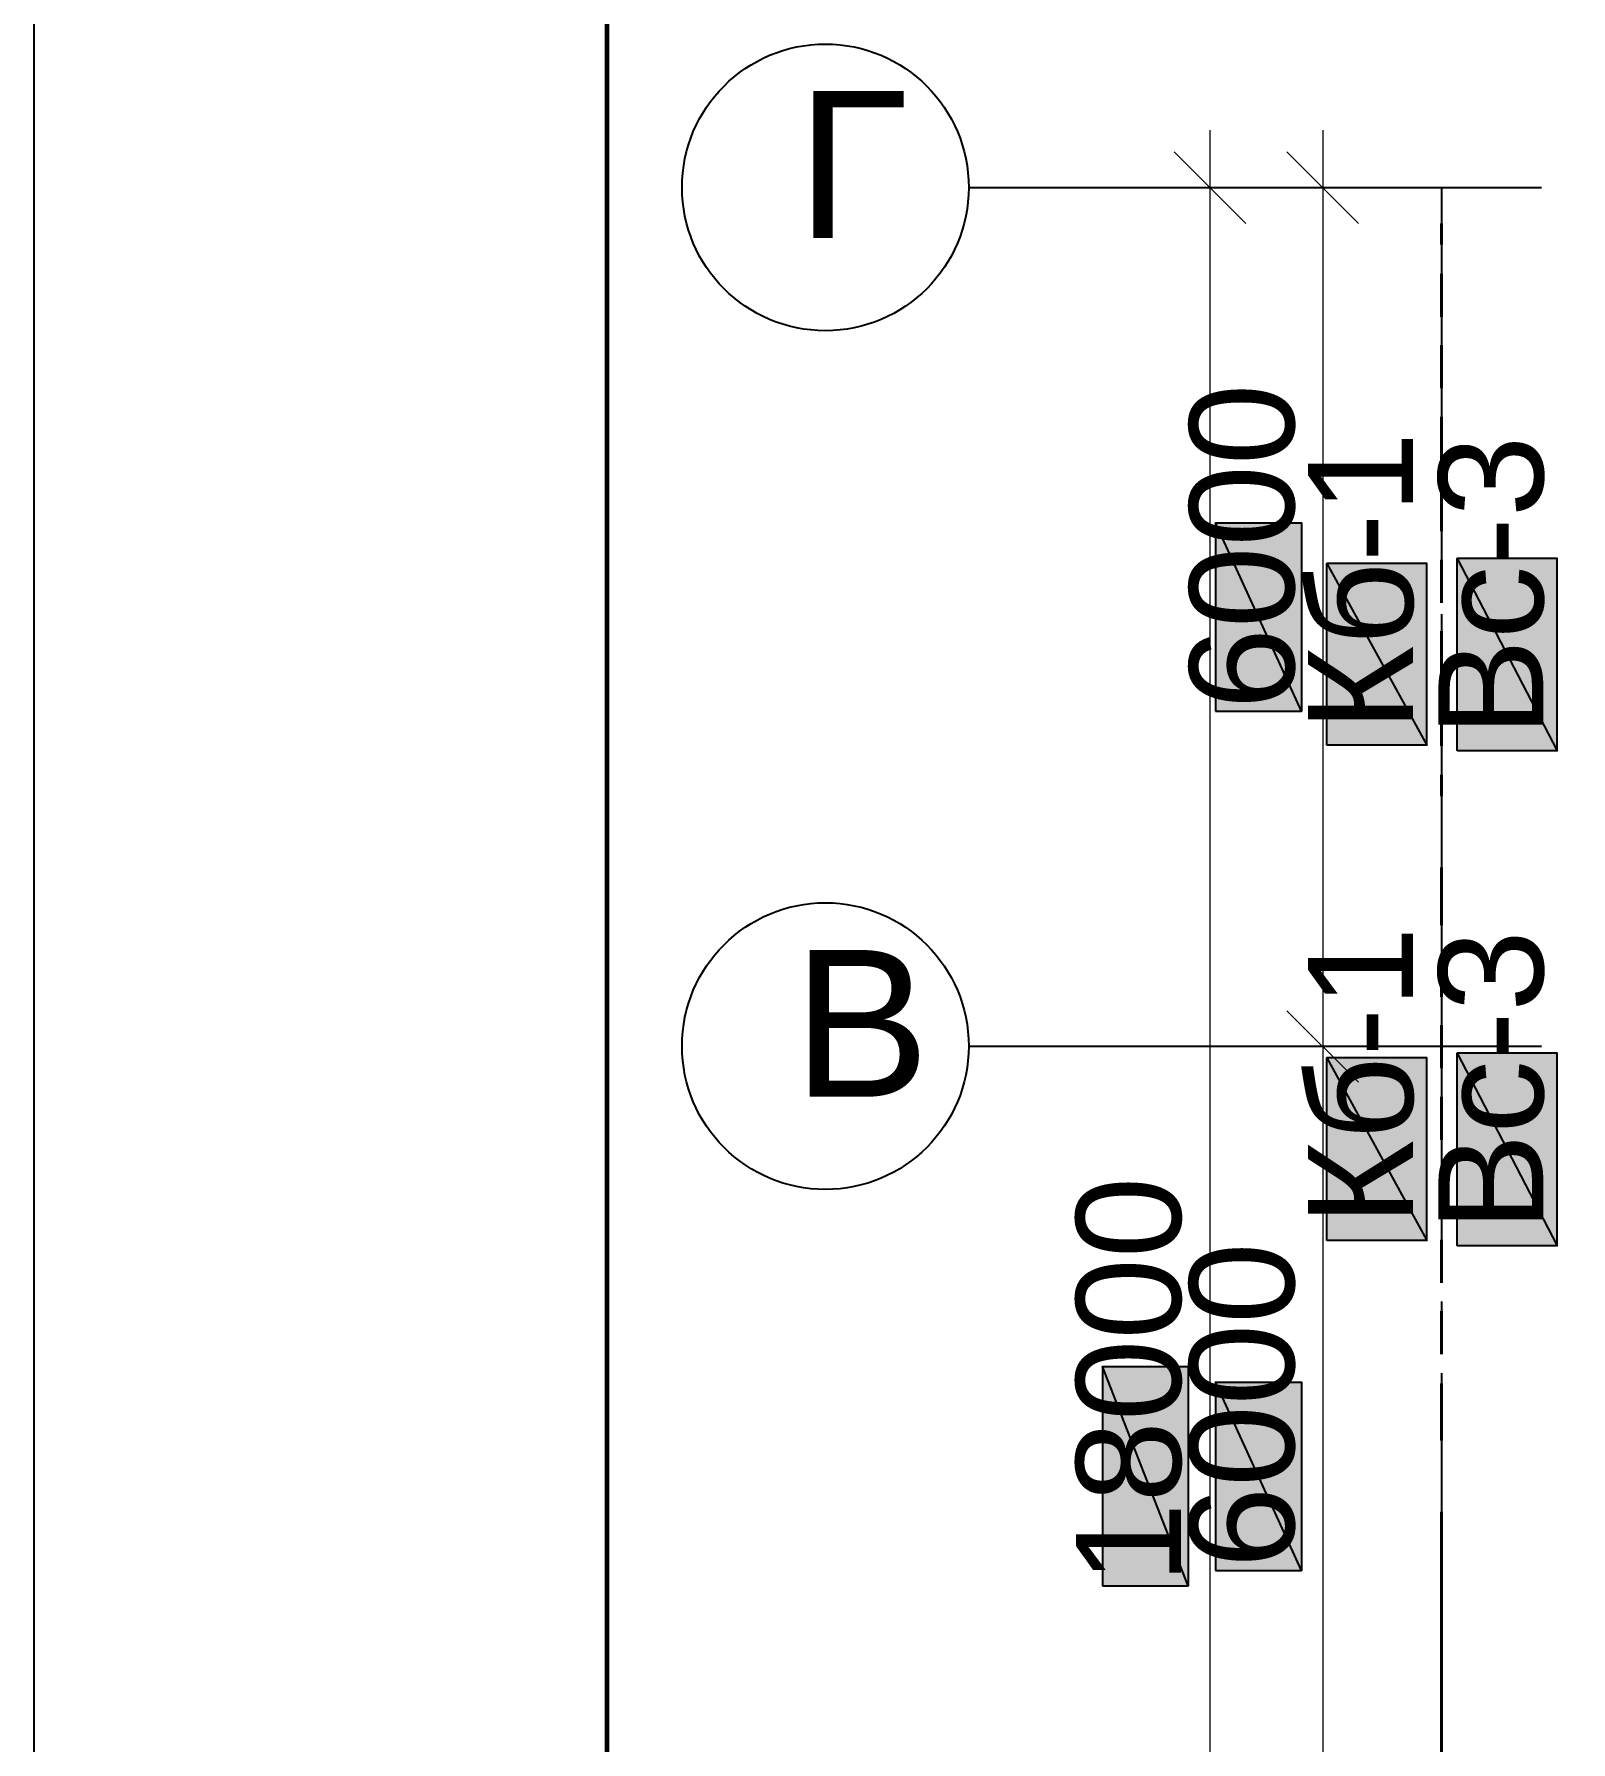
# Model space of a CAD drawing. Extents: x 8 to 21351, y 0 to 420.
# Drawn here: x 15552.9 to 15606.5, y 209 to 268.7 of the extents above; entities that cross this region are included whole.
import ezdxf

# ---------------------------------------------------------------- set-up
doc = ezdxf.new("R2010")
doc.units = 0
doc.styles.add('TEYPDFCAD_TEXT', font='arial.ttf')

msp = doc.modelspace()

# ---------------------------------------------------------------- hatches: boundary and pattern name
at = {"true_color": 0xffffff}
h = msp.add_hatch(color=0, dxfattribs=at)
h.paths.add_polyline_path([(15594.105, 245.025), (15597.111, 245.025), (15594.105, 251.608)])
h.paths.add_polyline_path([(15597.111, 245.025), (15594.105, 251.608), (15597.111, 251.608)])
h = msp.add_hatch(color=0, dxfattribs=at)
h.paths.add_polyline_path([(15598, 243.84), (15598, 250.19), (15601.492, 243.84)])
h.paths.add_polyline_path([(15598, 250.19), (15601.492, 243.84), (15601.492, 250.19)])
h = msp.add_hatch(color=0, dxfattribs=at)
h.paths.add_polyline_path([(15602.551, 243.649), (15602.551, 250.359), (15606.043, 243.649)])
h.paths.add_polyline_path([(15602.551, 250.359), (15606.043, 243.649), (15606.043, 250.359)])
h = msp.add_hatch(color=0, dxfattribs=at)
h.paths.add_polyline_path([(15598, 226.547), (15598, 232.918), (15601.492, 226.547)])
h.paths.add_polyline_path([(15598, 232.918), (15601.492, 226.547), (15601.492, 232.918)])
h = msp.add_hatch(color=0, dxfattribs=at)
h.paths.add_polyline_path([(15602.551, 226.356), (15602.551, 233.087), (15606.043, 226.356)])
h.paths.add_polyline_path([(15602.551, 233.087), (15606.043, 226.356), (15606.043, 233.087)])
h = msp.add_hatch(color=0, dxfattribs=at)
h.paths.add_polyline_path([(15590.168, 214.482), (15593.153, 214.482), (15590.168, 222.144)])
h.paths.add_polyline_path([(15593.153, 214.482), (15590.168, 222.144), (15593.153, 222.144)])
h = msp.add_hatch(color=0, dxfattribs=at)
h.paths.add_polyline_path([(15594.105, 215.011), (15597.111, 215.011), (15594.105, 221.594)])
h.paths.add_polyline_path([(15597.111, 215.011), (15594.105, 221.594), (15597.111, 221.594)])

# ---------------------------------------------------------------- linework, layer by layer
at = {"lineweight": 25}
for p, q in [((15552.851, 0.085), (15552.851, 419.968)), ((15590.486, 263.313), (15585.469, 263.313)), ((15605.493, 263.313), (15590.486, 263.313)), ((15602, 263.313), (15602, 249.915)), ((15602, 248.412), (15602, 247.417)), ((15602, 245.914), (15602, 225.912)), ((15590.486, 233.32), (15585.469, 233.32)), ((15605.493, 233.32), (15590.486, 233.32)), ((15602, 224.409), (15602, 223.414)), ((15602, 221.911), (15602, 201.909))]:
    msp.add_line(p, q, dxfattribs=at)
at = {"color": 7, "lineweight": 5}
for p, q in [((15593.915, 265.324), (15593.915, 171.302)), ((15597.852, 265.324), (15597.852, 231.309)), ((15595.163, 262.065), (15592.666, 264.562)), ((15599.1, 262.065), (15596.603, 264.562)), ((15594.528, 263.313), (15595.904, 263.313)), ((15598.487, 263.313), (15599.862, 263.313)), ((15597.852, 235.31), (15597.852, 201.316)), ((15596.603, 234.569), (15599.1, 232.071)), ((15599.1, 232.071), (15596.603, 234.569)), ((15598.487, 233.32), (15599.862, 233.32)), ((15598.487, 233.32), (15599.862, 233.32))]:
    msp.add_line(p, q, dxfattribs=at)
at = {"color": 7, "lineweight": 40}
for p, q in [((15602, 262.065), (15602, 261.324)), ((15602, 260.308), (15602, 258.805)), ((15602, 257.81), (15602, 256.307)), ((15602, 255.312), (15602, 253.81)), ((15602, 252.815), (15602, 251.312)), ((15602, 250.317), (15602, 248.814)), ((15602, 247.819), (15602, 246.316)), ((15602, 245.322), (15602, 243.819)), ((15602, 242.803), (15602, 242.062)), ((15602, 239.564), (15602, 237.554)), ((15602, 236.559), (15602, 235.056)), ((15602, 234.061), (15602, 232.558)), ((15602, 231.563), (15602, 230.06)), ((15602, 229.066), (15602, 227.563)), ((15602, 226.568), (15602, 225.065)), ((15602, 224.07), (15602, 222.567)), ((15602, 221.552), (15602, 219.562)), ((15602, 217.064), (15602, 174.561))]:
    msp.add_line(p, q, dxfattribs=at)
at = {"color": 0, "lineweight": 0, "true_color": 0xffffff}
for p, q in [((15601.492, 243.84), (15601.492, 250.19)), ((15606.043, 243.649), (15606.043, 250.359)), ((15601.492, 226.547), (15601.492, 232.918)), ((15606.043, 226.356), (15606.043, 233.087))]:
    msp.add_line(p, q, dxfattribs=at)
at = {"lineweight": 60}
msp.add_lwpolyline([(15572.854, 5.08), (16141.835, 5.08), (16141.835, 415.078), (15572.854, 415.078)], close=True, dxfattribs=at)
at = {"color": 0, "true_color": 0xffffff}
for points in [[(15594.105, 245.025), (15597.111, 245.025), (15594.105, 251.608)], [(15597.111, 245.025), (15594.105, 251.608), (15597.111, 251.608)], [(15598, 243.84), (15598, 250.19), (15601.492, 243.84)], [(15598, 250.19), (15601.492, 243.84), (15601.492, 250.19)], [(15602.551, 243.649), (15602.551, 250.359), (15606.043, 243.649)], [(15602.551, 250.359), (15606.043, 243.649), (15606.043, 250.359)], [(15598, 226.547), (15598, 232.918), (15601.492, 226.547)], [(15598, 232.918), (15601.492, 226.547), (15601.492, 232.918)], [(15602.551, 226.356), (15602.551, 233.087), (15606.043, 226.356)], [(15602.551, 233.087), (15606.043, 226.356), (15606.043, 233.087)], [(15590.168, 214.482), (15593.153, 214.482), (15590.168, 222.144)], [(15593.153, 214.482), (15590.168, 222.144), (15593.153, 222.144)], [(15594.105, 215.011), (15597.111, 215.011), (15594.105, 221.594)], [(15597.111, 215.011), (15594.105, 221.594), (15597.111, 221.594)]]:
    msp.add_lwpolyline(points, close=True, dxfattribs=at)
at = {"lineweight": 25}
for centre in [(15580.484, 263.324), (15580.484, 233.331)]:
    msp.add_circle(centre, 5.006, dxfattribs=at)

# ---------------------------------------------------------------- texts
at = {"color": 7, "style": 'TEYPDFCAD_TEXT'}
for s, p in [('Г', (15579.479, 261.557)), ('В', (15579.352, 231.563))]:
    msp.add_text(s, height=5.126, dxfattribs=at).set_placement(p)
for s, p in [('6000', (15596.857, 245.089)), ('Кб-1', (15601.005, 244.327)), ('Вс-3', (15605.556, 244.136)), ('Кб-1', (15601.005, 227.055)), ('Вс-3', (15605.556, 226.864)), ('18000', (15592.899, 214.545)), ('6000', (15596.857, 215.096))]:
    msp.add_text(s, height=3.6618, rotation=90, dxfattribs=at).set_placement(p)

doc.saveas('drawing.dxf')
